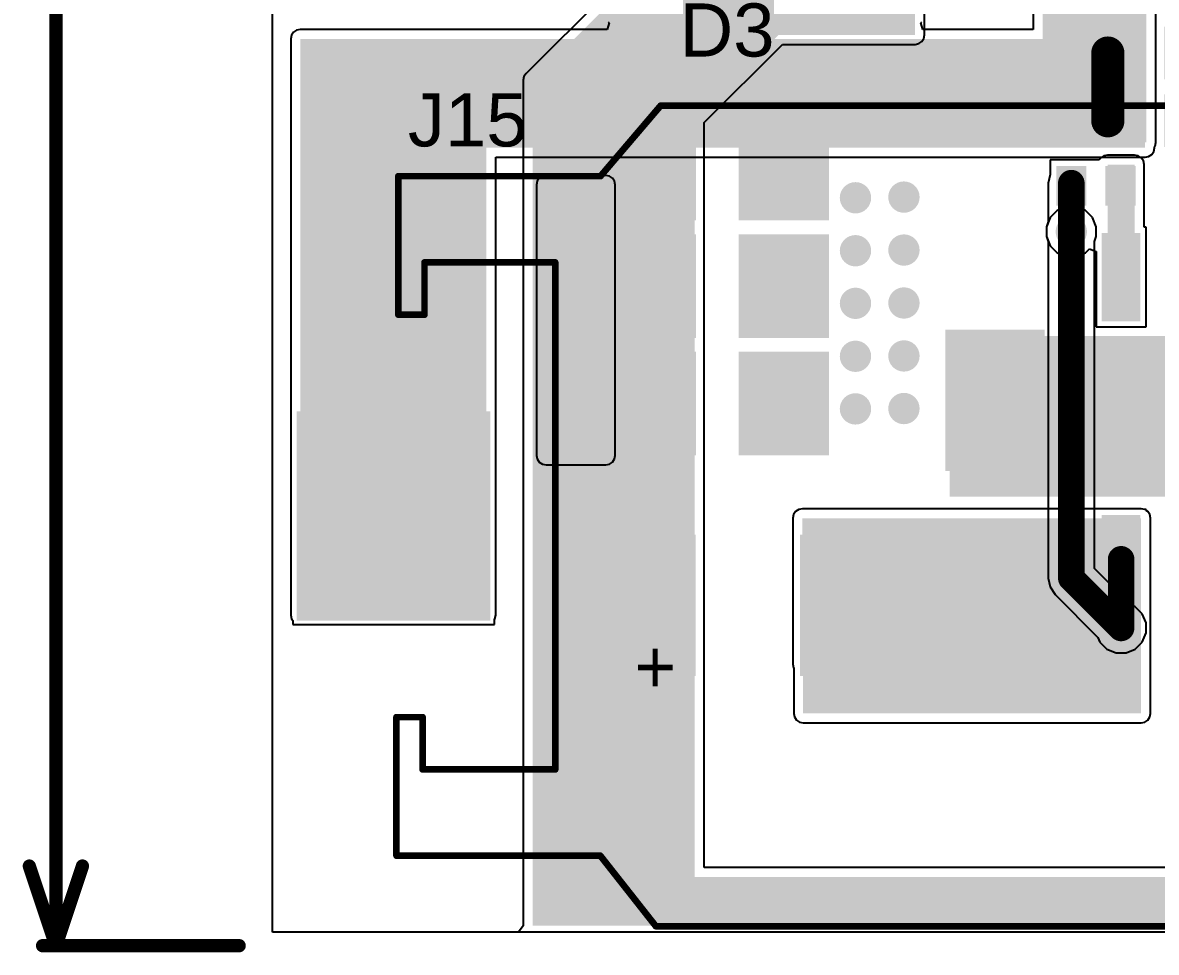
# Model space of a CAD drawing. Header units: millimetres. Extents: x 0 to 212, y 0 to 213.
# Drawn here: x -0.178 to 0.675, y -0.005 to 0.695 of the extents above; entities that cross this region are included whole.
import ezdxf

# ---------------------------------------------------------------- set-up
doc = ezdxf.new("R2010")
doc.units = ezdxf.units.MM
doc.header["$MEASUREMENT"] = 0
for name, color, linetype in [('BottomLayer', 5, 'Continuous'), ('BottomPaste', 16, 'Continuous'), ('BottomSolder', 6, 'Continuous'), ('Mechanical1', 6, 'Continuous'), ('TopLayer', 1, 'Continuous'), ('TopOverlay', 2, 'Continuous'), ('TopPaste', 8, 'Continuous'), ('TopSolder', 216, 'Continuous'), ('ViaHoleLayer', 16, 'Continuous')]:
    doc.layers.add(name, color=color, linetype=linetype)
doc.styles.add('Arial', font='', dxfattribs={"height": 0.2})
doc.styles.get('Arial').set_extended_font_data('Arial')

# ---------------------------------------------------------------- blocks, each defined once
blk = doc.blocks.new('C___1206_B_1')
at = {"layer": 'BottomLayer'}
for points in [[(-0.08, 0.035), (-0.02, 0.035), (-0.02, -0.035), (-0.08, -0.035)], [(0.02, 0.035), (0.08, 0.035), (0.08, -0.035), (0.02, -0.035)]]:
    blk.add_hatch(color=5, dxfattribs=at).paths.add_polyline_path(points)
at = {"layer": 'BottomPaste'}
for points in [[(-0.08, 0.035), (-0.02, 0.035), (-0.02, -0.035), (-0.08, -0.035)], [(0.02, 0.035), (0.08, 0.035), (0.08, -0.035), (0.02, -0.035)]]:
    blk.add_hatch(color=16, dxfattribs=at).paths.add_polyline_path(points)
at = {"layer": 'BottomSolder'}
for points in [[(-0.084, 0.039), (-0.016, 0.039), (-0.016, -0.039), (-0.084, -0.039)], [(0.016, 0.039), (0.084, 0.039), (0.084, -0.039), (0.016, -0.039)]]:
    blk.add_hatch(color=6, dxfattribs=at).paths.add_polyline_path(points)
blk = doc.blocks.new('C___1206_B_2')
at = {"layer": 'BottomLayer'}
for points in [[(-0.08, 0.035), (-0.02, 0.035), (-0.02, -0.035), (-0.08, -0.035)], [(0.02, 0.035), (0.08, 0.035), (0.08, -0.035), (0.02, -0.035)]]:
    blk.add_hatch(color=5, dxfattribs=at).paths.add_polyline_path(points)
at = {"layer": 'BottomPaste'}
for points in [[(-0.08, 0.035), (-0.02, 0.035), (-0.02, -0.035), (-0.08, -0.035)], [(0.02, 0.035), (0.08, 0.035), (0.08, -0.035), (0.02, -0.035)]]:
    blk.add_hatch(color=16, dxfattribs=at).paths.add_polyline_path(points)
at = {"layer": 'BottomSolder'}
for points in [[(-0.084, 0.039), (-0.016, 0.039), (-0.016, -0.039), (-0.084, -0.039)], [(0.016, 0.039), (0.084, 0.039), (0.084, -0.039), (0.016, -0.039)]]:
    blk.add_hatch(color=6, dxfattribs=at).paths.add_polyline_path(points)
blk = doc.blocks.new('PSPMAA0503_2R2M_ANP_B_9')
at = {"layer": 'BottomLayer'}
for points in [[(-0.11791, 0.04921), (-0.04331, 0.04921), (-0.04331, -0.04921), (-0.11791, -0.04921)], [(0.04331, 0.04921), (0.11791, 0.04921), (0.11791, -0.04921), (0.04331, -0.04921)]]:
    blk.add_hatch(color=5, dxfattribs=at).paths.add_polyline_path(points)
at = {"layer": 'BottomPaste'}
for points in [[(-0.11791, 0.04921), (-0.04331, 0.04921), (-0.04331, -0.04921), (-0.11791, -0.04921)], [(0.04331, 0.04921), (0.11791, 0.04921), (0.11791, -0.04921), (0.04331, -0.04921)]]:
    blk.add_hatch(color=16, dxfattribs=at).paths.add_polyline_path(points)
at = {"layer": 'BottomSolder'}
for points in [[(-0.12191, 0.05321), (-0.03931, 0.05321), (-0.03931, -0.05321), (-0.12191, -0.05321)], [(0.03931, 0.05321), (0.12191, 0.05321), (0.12191, -0.05321), (0.03931, -0.05321)]]:
    blk.add_hatch(color=6, dxfattribs=at).paths.add_polyline_path(points)
blk = doc.blocks.new('SMA_B_10')
at = {"layer": 'BottomLayer'}
for points in [[(-0.12795, 0.03346), (-0.02953, 0.03346), (-0.02953, -0.03346), (-0.12795, -0.03346)], [(0.02953, 0.03346), (0.12795, 0.03346), (0.12795, -0.03346), (0.02953, -0.03346)]]:
    blk.add_hatch(color=5, dxfattribs=at).paths.add_polyline_path(points)
at = {"layer": 'BottomPaste'}
for points in [[(-0.12795, 0.03346), (-0.02953, 0.03346), (-0.02953, -0.03346), (-0.12795, -0.03346)], [(0.02953, 0.03346), (0.12795, 0.03346), (0.12795, -0.03346), (0.02953, -0.03346)]]:
    blk.add_hatch(color=16, dxfattribs=at).paths.add_polyline_path(points)
at = {"layer": 'BottomSolder'}
for points in [[(-0.13195, 0.03746), (-0.02553, 0.03746), (-0.02553, -0.03746), (-0.13195, -0.03746)], [(0.02553, 0.03746), (0.13195, 0.03746), (0.13195, -0.03746), (0.02553, -0.03746)]]:
    blk.add_hatch(color=6, dxfattribs=at).paths.add_polyline_path(points)
blk = doc.blocks.new('C___1206_B_13')
at = {"layer": 'BottomLayer'}
for points in [[(-0.08, 0.035), (-0.02, 0.035), (-0.02, -0.035), (-0.08, -0.035)], [(0.02, 0.035), (0.08, 0.035), (0.08, -0.035), (0.02, -0.035)]]:
    blk.add_hatch(color=5, dxfattribs=at).paths.add_polyline_path(points)
at = {"layer": 'BottomPaste'}
for points in [[(-0.08, 0.035), (-0.02, 0.035), (-0.02, -0.035), (-0.08, -0.035)], [(0.02, 0.035), (0.08, 0.035), (0.08, -0.035), (0.02, -0.035)]]:
    blk.add_hatch(color=16, dxfattribs=at).paths.add_polyline_path(points)
at = {"layer": 'BottomSolder'}
for points in [[(-0.084, 0.039), (-0.016, 0.039), (-0.016, -0.039), (-0.084, -0.039)], [(0.016, 0.039), (0.084, 0.039), (0.084, -0.039), (0.016, -0.039)]]:
    blk.add_hatch(color=6, dxfattribs=at).paths.add_polyline_path(points)
blk = doc.blocks.new('C___0603_B_14')
at = {"layer": 'BottomLayer'}
for points in [[(-0.045, -0.0175), (-0.045, 0.0175), (-0.015, 0.0175), (-0.015, -0.0175)], [(0.015, -0.0175), (0.015, 0.0175), (0.045, 0.0175), (0.045, -0.0175)]]:
    blk.add_hatch(color=5, dxfattribs=at).paths.add_polyline_path(points)
at = {"layer": 'BottomPaste'}
for points in [[(-0.045, -0.0175), (-0.045, 0.0175), (-0.015, 0.0175), (-0.015, -0.0175)], [(0.015, -0.0175), (0.015, 0.0175), (0.045, 0.0175), (0.045, -0.0175)]]:
    blk.add_hatch(color=16, dxfattribs=at).paths.add_polyline_path(points)
at = {"layer": 'BottomSolder'}
for points in [[(-0.04736, -0.01986), (-0.04736, 0.01986), (-0.01264, 0.01986), (-0.01264, -0.01986)], [(0.01264, -0.01986), (0.01264, 0.01986), (0.04736, 0.01986), (0.04736, -0.01986)]]:
    blk.add_hatch(color=6, dxfattribs=at).paths.add_polyline_path(points)
blk = doc.blocks.new('C___0603_B_15')
at = {"layer": 'BottomLayer'}
for points in [[(-0.045, -0.0175), (-0.045, 0.0175), (-0.015, 0.0175), (-0.015, -0.0175)], [(0.015, -0.0175), (0.015, 0.0175), (0.045, 0.0175), (0.045, -0.0175)]]:
    blk.add_hatch(color=5, dxfattribs=at).paths.add_polyline_path(points)
at = {"layer": 'BottomPaste'}
for points in [[(-0.045, -0.0175), (-0.045, 0.0175), (-0.015, 0.0175), (-0.015, -0.0175)], [(0.015, -0.0175), (0.015, 0.0175), (0.045, 0.0175), (0.045, -0.0175)]]:
    blk.add_hatch(color=16, dxfattribs=at).paths.add_polyline_path(points)
at = {"layer": 'BottomSolder'}
for points in [[(-0.04736, -0.01986), (-0.04736, 0.01986), (-0.01264, 0.01986), (-0.01264, -0.01986)], [(0.01264, -0.01986), (0.01264, 0.01986), (0.04736, 0.01986), (0.04736, -0.01986)]]:
    blk.add_hatch(color=6, dxfattribs=at).paths.add_polyline_path(points)
blk = doc.blocks.new('C___0402_B_16')
at = {"layer": 'BottomLayer'}
for points in [[(-0.0095, 0.0125), (-0.0095, -0.0125), (-0.0275, -0.0125), (-0.0275, 0.0125)], [(0.0275, 0.0125), (0.0275, -0.0125), (0.0095, -0.0125), (0.0095, 0.0125)]]:
    blk.add_hatch(color=5, dxfattribs=at).paths.add_polyline_path(points)
at = {"layer": 'BottomPaste'}
for points in [[(-0.0095, 0.0125), (-0.0095, -0.0125), (-0.0275, -0.0125), (-0.0275, 0.0125)], [(0.0275, 0.0125), (0.0275, -0.0125), (0.0095, -0.0125), (0.0095, 0.0125)]]:
    blk.add_hatch(color=16, dxfattribs=at).paths.add_polyline_path(points)
at = {"layer": 'BottomSolder'}
for points in [[(-0.00714, 0.01486), (-0.00714, -0.01486), (-0.02986, -0.01486), (-0.02986, 0.01486)], [(0.02986, 0.01486), (0.02986, -0.01486), (0.00714, -0.01486), (0.00714, 0.01486)]]:
    blk.add_hatch(color=6, dxfattribs=at).paths.add_polyline_path(points)
blk = doc.blocks.new('8_SO_P____P___B_31')
at = {"layer": 'BottomLayer'}
for points in [[(-0.13681, 0.08681), (-0.07579, 0.08681), (-0.07579, 0.06319), (-0.13681, 0.06319)], [(0.07579, 0.08681), (0.13681, 0.08681), (0.13681, 0.06319), (0.07579, 0.06319)], [(-0.04502, 0.04502), (0.04502, 0.04502), (0.04502, -0.04502), (-0.04502, -0.04502)], [(-0.13681, 0.03681), (-0.07579, 0.03681), (-0.07579, 0.01319), (-0.13681, 0.01319)], [(0.07579, 0.03681), (0.13681, 0.03681), (0.13681, 0.01319), (0.07579, 0.01319)], [(-0.13681, -0.01319), (-0.07579, -0.01319), (-0.07579, -0.03681), (-0.13681, -0.03681)], [(0.07579, -0.01319), (0.13681, -0.01319), (0.13681, -0.03681), (0.07579, -0.03681)], [(-0.13681, -0.06319), (-0.07579, -0.06319), (-0.07579, -0.08681), (-0.13681, -0.08681)], [(0.07579, -0.06319), (0.13681, -0.06319), (0.13681, -0.08681), (0.07579, -0.08681)]]:
    blk.add_hatch(color=5, dxfattribs=at).paths.add_polyline_path(points)
at = {"layer": 'BottomPaste'}
for points in [[(-0.13681, 0.08681), (-0.07579, 0.08681), (-0.07579, 0.06319), (-0.13681, 0.06319)], [(0.07579, 0.08681), (0.13681, 0.08681), (0.13681, 0.06319), (0.07579, 0.06319)], [(-0.04502, 0.04502), (0.04502, 0.04502), (0.04502, -0.04502), (-0.04502, -0.04502)], [(-0.13681, 0.03681), (-0.07579, 0.03681), (-0.07579, 0.01319), (-0.13681, 0.01319)], [(0.07579, 0.03681), (0.13681, 0.03681), (0.13681, 0.01319), (0.07579, 0.01319)], [(-0.13681, -0.01319), (-0.07579, -0.01319), (-0.07579, -0.03681), (-0.13681, -0.03681)], [(0.07579, -0.01319), (0.13681, -0.01319), (0.13681, -0.03681), (0.07579, -0.03681)], [(-0.13681, -0.06319), (-0.07579, -0.06319), (-0.07579, -0.08681), (-0.13681, -0.08681)], [(0.07579, -0.06319), (0.13681, -0.06319), (0.13681, -0.08681), (0.07579, -0.08681)]]:
    blk.add_hatch(color=16, dxfattribs=at).paths.add_polyline_path(points)
at = {"layer": 'BottomSolder'}
for points in [[(-0.13957, 0.08957), (-0.07303, 0.08957), (-0.07303, 0.06043), (-0.13957, 0.06043)], [(0.07303, 0.08957), (0.13957, 0.08957), (0.13957, 0.06043), (0.07303, 0.06043)], [(-0.04778, 0.04778), (0.04778, 0.04778), (0.04778, -0.04778), (-0.04778, -0.04778)], [(-0.13957, 0.03957), (-0.07303, 0.03957), (-0.07303, 0.01043), (-0.13957, 0.01043)], [(0.07303, 0.03957), (0.13957, 0.03957), (0.13957, 0.01043), (0.07303, 0.01043)], [(-0.13957, -0.01043), (-0.07303, -0.01043), (-0.07303, -0.03957), (-0.13957, -0.03957)], [(0.07303, -0.01043), (0.13957, -0.01043), (0.13957, -0.03957), (0.07303, -0.03957)], [(-0.13957, -0.06043), (-0.07303, -0.06043), (-0.07303, -0.08957), (-0.13957, -0.08957)], [(0.07303, -0.06043), (0.13957, -0.06043), (0.13957, -0.08957), (0.07303, -0.08957)]]:
    blk.add_hatch(color=6, dxfattribs=at).paths.add_polyline_path(points)
blk = doc.blocks.new('BS_CR2032_8_44')
at = {"layer": 'TopLayer'}
for points in [[(0.38681, 0.0748), (0.52461, 0.0748), (0.52461, -0.0748), (0.38681, -0.0748)], [(-0.5935, 0.05512), (-0.31792, 0.05512), (-0.31792, -0.05512), (-0.5935, -0.05512)]]:
    blk.add_hatch(color=1, dxfattribs=at).paths.add_polyline_path(points)
at = {"layer": 'TopPaste'}
for points in [[(0.38681, 0.0748), (0.52461, 0.0748), (0.52461, -0.0748), (0.38681, -0.0748)], [(-0.5935, 0.05512), (-0.31792, 0.05512), (-0.31792, -0.05512), (-0.5935, -0.05512)]]:
    blk.add_hatch(color=8, dxfattribs=at).paths.add_polyline_path(points)
at = {"layer": 'TopSolder'}
for points in [[(0.38281, 0.0788), (0.52861, 0.0788), (0.52861, -0.0788), (0.38281, -0.0788)], [(-0.5975, 0.05912), (-0.31391, 0.05912), (-0.31391, -0.05912), (-0.5975, -0.05912)]]:
    blk.add_hatch(color=216, dxfattribs=at).paths.add_polyline_path(points)
at = {"layer": 'TopOverlay', "const_width": 0.005}
for points in [[(-0.49275, 0.06493, -0.149915), (-0.36677, 0.30906)], [(-0.36677, -0.30906, -0.150998), (-0.49147, -0.06559)]]:
    blk.add_lwpolyline(points, format="xyb", dxfattribs=at)
for points in [[(0.25819, 0.30906), (-0.36681, 0.30906)], [(-0.36677, 0.30906), (-0.36677, 0.06422)], [(0.30004, 0.2559), (0.25819, 0.30906)], [(0.4535, 0.2559), (0.30004, 0.2559)], [(0.4535, 0.2559), (0.4535, 0.15157)], [(0.33397, 0.19095), (0.33397, -0.19095)], [(0.43382, 0.19095), (0.33539, 0.19095)], [(0.43382, 0.19095), (0.43382, 0.15157)], [(0.4535, 0.15157), (0.43382, 0.15157)], [(-0.36677, -0.06422), (-0.36677, -0.30906)], [(0.4324, -0.15157), (0.4324, -0.19095)], [(0.45208, -0.15157), (0.4324, -0.15157)], [(0.45208, -0.15157), (0.45208, -0.2559)], [(0.4324, -0.19095), (0.33397, -0.19095)], [(0.29988, -0.2559), (0.25456, -0.30906)], [(0.45208, -0.2559), (0.29988, -0.2559)], [(0.25456, -0.30906), (-0.36677, -0.30906)]]:
    blk.add_lwpolyline(points, dxfattribs=at)
at = {"layer": 'TopOverlay', "const_width": 0.0025}
for points in [[(-0.36806, 0.30906, 1), (-0.36556, 0.30906, 1)], [(-0.36802, 0.30906, 1), (-0.36552, 0.30906, 1)], [(-0.36802, 0.30906, 1), (-0.36552, 0.30906, 1)], [(0.25694, 0.30906, 1), (0.25944, 0.30906, 1)], [(0.25694, 0.30906, 1), (0.25944, 0.30906, 1)], [(0.29879, 0.2559, 1), (0.30129, 0.2559, 1)], [(0.29879, 0.2559, 1), (0.30129, 0.2559, 1)], [(0.45225, 0.2559, 1), (0.45475, 0.2559, 1)], [(0.45225, 0.2559, 1), (0.45475, 0.2559, 1)], [(0.33272, 0.19095, 1), (0.33522, 0.19095, 1)], [(0.33414, 0.19095, 1), (0.33664, 0.19095, 1)], [(0.43257, 0.19095, 1), (0.43507, 0.19095, 1)], [(0.43257, 0.19095, 1), (0.43507, 0.19095, 1)], [(0.43257, 0.15157, 1), (0.43507, 0.15157, 1)], [(0.43257, 0.15157, 1), (0.43507, 0.15157, 1)], [(0.45225, 0.15157, 1), (0.45475, 0.15157, 1)], [(0.45225, 0.15157, 1), (0.45475, 0.15157, 1)], [(-0.494, 0.06493, 1), (-0.4915, 0.06493, 1)], [(-0.36802, 0.06422, 1), (-0.36552, 0.06422, 1)], [(-0.49272, -0.06559, 1), (-0.49022, -0.06559, 1)], [(-0.36802, -0.06422, 1), (-0.36552, -0.06422, 1)], [(0.43115, -0.15157, 1), (0.43365, -0.15157, 1)], [(0.43115, -0.15157, 1), (0.43365, -0.15157, 1)], [(0.45083, -0.15157, 1), (0.45333, -0.15157, 1)], [(0.45083, -0.15157, 1), (0.45333, -0.15157, 1)], [(0.33272, -0.19095, 1), (0.33522, -0.19095, 1)], [(0.33272, -0.19095, 1), (0.33522, -0.19095, 1)], [(0.43115, -0.19095, 1), (0.43365, -0.19095, 1)], [(0.43115, -0.19095, 1), (0.43365, -0.19095, 1)], [(0.29863, -0.2559, 1), (0.30113, -0.2559, 1)], [(0.29863, -0.2559, 1), (0.30113, -0.2559, 1)], [(0.45083, -0.2559, 1), (0.45333, -0.2559, 1)], [(0.45083, -0.2559, 1), (0.45333, -0.2559, 1)], [(-0.36802, -0.30906, 1), (-0.36552, -0.30906, 1)], [(-0.36802, -0.30906, 1), (-0.36552, -0.30906, 1)], [(-0.36802, -0.30906, 1), (-0.36552, -0.30906, 1)], [(0.25331, -0.30906, 1), (0.25581, -0.30906, 1)], [(0.25331, -0.30906, 1), (0.25581, -0.30906, 1)]]:
    blk.add_lwpolyline(points, format="xyb", close=True, dxfattribs=at)
at = {"layer": 'TopOverlay'}
for s, p in [('+', (0.24306, 0.09488)), ('-', (-0.45324, 0.09152))]:
    blk.add_text(s, height=0.04, dxfattribs=at).set_placement(p)

msp = doc.modelspace()

# ---------------------------------------------------------------- hatches: boundary and pattern name
at = {"layer": 'BottomLayer'}
for points in [[(0.2815, 0.5765), (0.417, 0.712), (0.34165, 0.78735), (0.20615, 0.65185)], [(0.341, 0.686), (0.49392, 0.686), (0.49392, 0.787), (0.341, 0.787)], [(0.328, 0.015), (0.328, 0.652), (0.206, 0.652), (0.206, 0.015)], [(0.65915, 0.58832), (0.63874, 0.58832), (0.63874, 0.47332), (0.65915, 0.47332)], [(0.52, 0.45932), (0.52, 0.33832), (0.869, 0.33832), (0.869, 0.45932)], [(0.664, 0.32195), (0.409, 0.32195), (0.409, 0.212), (0.664, 0.212)], [(0.664, 0.30832), (0.40961, 0.30832), (0.40961, 0.175), (0.664, 0.175)], [(0.319, 0.05167), (0.319, 0.015), (0.777, 0.015), (0.777, 0.05167)]]:
    msp.add_hatch(color=5, dxfattribs=at).paths.add_polyline_path(points)
h = msp.add_hatch(color=5, dxfattribs=at)
edge = h.paths.add_edge_path()
edge.add_arc((0.449, 0.56332), 0.01181, 0, 360)
h = msp.add_hatch(color=5, dxfattribs=at)
edge = h.paths.add_edge_path()
edge.add_arc((0.48548, 0.56384), 0.01181, 0, 360)
h = msp.add_hatch(color=5, dxfattribs=at)
edge = h.paths.add_edge_path()
edge.add_arc((0.23948, 0.55224), 0.01181, 0, 360)
h = msp.add_hatch(color=5, dxfattribs=at)
edge = h.paths.add_edge_path()
edge.add_arc((0.6115, 0.53782), 0.01181, 0, 360)
h = msp.add_hatch(color=5, dxfattribs=at)
edge = h.paths.add_edge_path()
edge.add_arc((0.449, 0.52344), 0.01181, 0, 360)
h = msp.add_hatch(color=5, dxfattribs=at)
edge = h.paths.add_edge_path()
edge.add_arc((0.48548, 0.52396), 0.01181, 0, 360)
h = msp.add_hatch(color=5, dxfattribs=at)
edge = h.paths.add_edge_path()
edge.add_arc((0.23948, 0.51236), 0.01181, 0, 360)
h = msp.add_hatch(color=5, dxfattribs=at)
edge = h.paths.add_edge_path()
edge.add_arc((0.449, 0.48382), 0.01181, 0, 360)
h = msp.add_hatch(color=5, dxfattribs=at)
edge = h.paths.add_edge_path()
edge.add_arc((0.48548, 0.48408), 0.01181, 0, 360)
h = msp.add_hatch(color=5, dxfattribs=at)
edge = h.paths.add_edge_path()
edge.add_arc((0.23948, 0.47248), 0.01181, 0, 360)
h = msp.add_hatch(color=5, dxfattribs=at)
edge = h.paths.add_edge_path()
edge.add_arc((0.449, 0.44394), 0.01181, 0, 360)
h = msp.add_hatch(color=5, dxfattribs=at)
edge = h.paths.add_edge_path()
edge.add_arc((0.48548, 0.4442), 0.01181, 0, 360)
h = msp.add_hatch(color=5, dxfattribs=at)
edge = h.paths.add_edge_path()
edge.add_arc((0.23948, 0.4326), 0.01181, 0, 360)
h = msp.add_hatch(color=5, dxfattribs=at)
edge = h.paths.add_edge_path()
edge.add_arc((0.647, 0.43632), 0.01181, 0, 360)
h = msp.add_hatch(color=5, dxfattribs=at)
edge = h.paths.add_edge_path()
edge.add_arc((0.449, 0.40432), 0.01181, 0, 360)
h = msp.add_hatch(color=5, dxfattribs=at)
edge = h.paths.add_edge_path()
edge.add_arc((0.48548, 0.40458), 0.01181, 0, 360)
h = msp.add_hatch(color=5, dxfattribs=at)
edge = h.paths.add_edge_path()
edge.add_arc((0.23948, 0.39272), 0.01181, 0, 360)
h = msp.add_hatch(color=5, dxfattribs=at)
edge = h.paths.add_edge_path()
edge.add_arc((0.648, 0.36232), 0.01181, 0, 360)
h = msp.add_hatch(color=5, dxfattribs=at)
edge = h.paths.add_edge_path()
edge.add_arc((0.649, 0.23932), 0.01181, 0, 360)
at = {"layer": 'BottomSolder'}
h = msp.add_hatch(color=6, dxfattribs=at)
edge = h.paths.add_edge_path()
edge.add_arc((0.647, 0.43632), 0.01581, 0, 360)
h = msp.add_hatch(color=6, dxfattribs=at)
edge = h.paths.add_edge_path()
edge.add_arc((0.648, 0.36232), 0.01581, 0, 360)
at = {"layer": 'TopLayer'}
for points in [[(0.59, 0.605), (0.668, 0.605), (0.668, 0.978), (0.59, 0.978)], [(0.031, 0.683), (0.031, 0.601), (0.667, 0.601), (0.667, 0.683)], [(0.171, 0.652), (0.031, 0.652), (0.031, 0.249), (0.171, 0.249)], [(0.216, 0.36932), (0.261, 0.36932), (0.261, 0.573), (0.216, 0.573)]]:
    msp.add_hatch(color=1, dxfattribs=at).paths.add_polyline_path(points)
h = msp.add_hatch(color=1, dxfattribs=at)
edge = h.paths.add_edge_path()
edge.add_arc((0.449, 0.56332), 0.01181, 0, 360)
h = msp.add_hatch(color=1, dxfattribs=at)
edge = h.paths.add_edge_path()
edge.add_arc((0.48548, 0.56384), 0.01181, 0, 360)
h = msp.add_hatch(color=1, dxfattribs=at)
edge = h.paths.add_edge_path()
edge.add_arc((0.23948, 0.55224), 0.01181, 0, 360)
h = msp.add_hatch(color=1, dxfattribs=at)
edge = h.paths.add_edge_path()
edge.add_arc((0.6115, 0.53782), 0.01181, 0, 360)
h = msp.add_hatch(color=1, dxfattribs=at)
edge = h.paths.add_edge_path()
edge.add_arc((0.449, 0.52344), 0.01181, 0, 360)
h = msp.add_hatch(color=1, dxfattribs=at)
edge = h.paths.add_edge_path()
edge.add_arc((0.48548, 0.52396), 0.01181, 0, 360)
h = msp.add_hatch(color=1, dxfattribs=at)
edge = h.paths.add_edge_path()
edge.add_arc((0.23948, 0.51236), 0.01181, 0, 360)
h = msp.add_hatch(color=1, dxfattribs=at)
edge = h.paths.add_edge_path()
edge.add_arc((0.449, 0.48382), 0.01181, 0, 360)
h = msp.add_hatch(color=1, dxfattribs=at)
edge = h.paths.add_edge_path()
edge.add_arc((0.48548, 0.48408), 0.01181, 0, 360)
h = msp.add_hatch(color=1, dxfattribs=at)
edge = h.paths.add_edge_path()
edge.add_arc((0.23948, 0.47248), 0.01181, 0, 360)
h = msp.add_hatch(color=1, dxfattribs=at)
edge = h.paths.add_edge_path()
edge.add_arc((0.449, 0.44394), 0.01181, 0, 360)
h = msp.add_hatch(color=1, dxfattribs=at)
edge = h.paths.add_edge_path()
edge.add_arc((0.48548, 0.4442), 0.01181, 0, 360)
h = msp.add_hatch(color=1, dxfattribs=at)
edge = h.paths.add_edge_path()
edge.add_arc((0.23948, 0.4326), 0.01181, 0, 360)
h = msp.add_hatch(color=1, dxfattribs=at)
edge = h.paths.add_edge_path()
edge.add_arc((0.647, 0.43632), 0.01181, 0, 360)
h = msp.add_hatch(color=1, dxfattribs=at)
edge = h.paths.add_edge_path()
edge.add_arc((0.449, 0.40432), 0.01181, 0, 360)
h = msp.add_hatch(color=1, dxfattribs=at)
edge = h.paths.add_edge_path()
edge.add_arc((0.48548, 0.40458), 0.01181, 0, 360)
h = msp.add_hatch(color=1, dxfattribs=at)
edge = h.paths.add_edge_path()
edge.add_arc((0.23948, 0.39272), 0.01181, 0, 360)
h = msp.add_hatch(color=1, dxfattribs=at)
edge = h.paths.add_edge_path()
edge.add_arc((0.648, 0.36232), 0.01181, 0, 360)
h = msp.add_hatch(color=1, dxfattribs=at)
edge = h.paths.add_edge_path()
edge.add_arc((0.649, 0.23932), 0.01181, 0, 360)
at = {"layer": 'TopSolder'}
h = msp.add_hatch(color=216, dxfattribs=at)
edge = h.paths.add_edge_path()
edge.add_arc((0.647, 0.43632), 0.01581, 0, 360)
h = msp.add_hatch(color=216, dxfattribs=at)
edge = h.paths.add_edge_path()
edge.add_arc((0.648, 0.36232), 0.01581, 0, 360)
at = {"layer": 'ViaHoleLayer'}
h = msp.add_hatch(color=16, dxfattribs=at)
edge = h.paths.add_edge_path()
edge.add_arc((0.449, 0.56332), 0.00591, 0, 360)
h = msp.add_hatch(color=16, dxfattribs=at)
edge = h.paths.add_edge_path()
edge.add_arc((0.48548, 0.56384), 0.00591, 0, 360)
h = msp.add_hatch(color=16, dxfattribs=at)
edge = h.paths.add_edge_path()
edge.add_arc((0.23948, 0.55224), 0.00591, 0, 360)
h = msp.add_hatch(color=16, dxfattribs=at)
edge = h.paths.add_edge_path()
edge.add_arc((0.6115, 0.53782), 0.00591, 0, 360)
h = msp.add_hatch(color=16, dxfattribs=at)
edge = h.paths.add_edge_path()
edge.add_arc((0.449, 0.52344), 0.00591, 0, 360)
h = msp.add_hatch(color=16, dxfattribs=at)
edge = h.paths.add_edge_path()
edge.add_arc((0.48548, 0.52396), 0.00591, 0, 360)
h = msp.add_hatch(color=16, dxfattribs=at)
edge = h.paths.add_edge_path()
edge.add_arc((0.23948, 0.51236), 0.00591, 0, 360)
h = msp.add_hatch(color=16, dxfattribs=at)
edge = h.paths.add_edge_path()
edge.add_arc((0.449, 0.48382), 0.00591, 0, 360)
h = msp.add_hatch(color=16, dxfattribs=at)
edge = h.paths.add_edge_path()
edge.add_arc((0.48548, 0.48408), 0.00591, 0, 360)
h = msp.add_hatch(color=16, dxfattribs=at)
edge = h.paths.add_edge_path()
edge.add_arc((0.23948, 0.47248), 0.00591, 0, 360)
h = msp.add_hatch(color=16, dxfattribs=at)
edge = h.paths.add_edge_path()
edge.add_arc((0.449, 0.44394), 0.00591, 0, 360)
h = msp.add_hatch(color=16, dxfattribs=at)
edge = h.paths.add_edge_path()
edge.add_arc((0.48548, 0.4442), 0.00591, 0, 360)
h = msp.add_hatch(color=16, dxfattribs=at)
edge = h.paths.add_edge_path()
edge.add_arc((0.23948, 0.4326), 0.00591, 0, 360)
h = msp.add_hatch(color=16, dxfattribs=at)
edge = h.paths.add_edge_path()
edge.add_arc((0.647, 0.43632), 0.00591, 0, 360)
h = msp.add_hatch(color=16, dxfattribs=at)
edge = h.paths.add_edge_path()
edge.add_arc((0.449, 0.40432), 0.00591, 0, 360)
h = msp.add_hatch(color=16, dxfattribs=at)
edge = h.paths.add_edge_path()
edge.add_arc((0.48548, 0.40458), 0.00591, 0, 360)
h = msp.add_hatch(color=16, dxfattribs=at)
edge = h.paths.add_edge_path()
edge.add_arc((0.23948, 0.39272), 0.00591, 0, 360)
h = msp.add_hatch(color=16, dxfattribs=at)
edge = h.paths.add_edge_path()
edge.add_arc((0.648, 0.36232), 0.00591, 0, 360)
h = msp.add_hatch(color=16, dxfattribs=at)
edge = h.paths.add_edge_path()
edge.add_arc((0.649, 0.23932), 0.00591, 0, 360)

# ---------------------------------------------------------------- linework, layer by layer
at = {"layer": 'BottomLayer'}
for p, q in [((0.0102, 0.0102), (0.0102, 1.96867)), ((0.33536, 0.79115), (0.20185, 0.65764)), ((0.50106, 0.686), (0.50106, 0.71243)), ((0.49897, 0.68095), (0.50051, 0.68327)), ((0.50051, 0.68327), (0.50106, 0.686)), ((0.33514, 0.62004), (0.39396, 0.67886)), ((0.39396, 0.67886), (0.49392, 0.67886)), ((0.49392, 0.67886), (0.49665, 0.67941)), ((0.49665, 0.67941), (0.49897, 0.68095)), ((0.20185, 0.65764), (0.20095, 0.65705)), ((0.19941, 0.65473), (0.19886, 0.652)), ((0.19886, 0.652), (0.19886, 0.015)), ((0.20095, 0.65705), (0.19941, 0.65473)), ((0.33514, 0.0588), (0.33514, 0.62004)), ((0.6275, 0.59182), (0.5955, 0.59182)), ((0.5955, 0.59182), (0.5955, 0.58097)), ((0.6325, 0.59182), (0.6275, 0.59182)), ((0.6275, 0.59182), (0.6275, 0.59182)), ((0.63369, 0.59337), (0.6325, 0.59182)), ((0.636, 0.59491), (0.63369, 0.59337)), ((0.63874, 0.59546), (0.636, 0.59491)), ((0.65915, 0.59546), (0.63874, 0.59546)), ((0.66188, 0.59491), (0.65915, 0.59546)), ((0.6642, 0.59337), (0.66188, 0.59491)), ((0.66575, 0.59105), (0.6642, 0.59337)), ((0.66629, 0.58832), (0.66575, 0.59105)), ((0.59549, 0.58095), (0.59417, 0.57432)), ((0.5955, 0.58097), (0.59549, 0.58095)), ((0.66629, 0.54113), (0.66629, 0.58832)), ((0.59417, 0.57432), (0.59417, 0.54513)), ((0.59417, 0.54513), (0.59269, 0.54156)), ((0.59269, 0.54156), (0.59269, 0.53408)), ((0.66781, 0.54113), (0.66629, 0.54113)), ((0.66781, 0.46611), (0.66781, 0.54113)), ((0.59269, 0.53408), (0.59555, 0.52716)), ((0.59555, 0.52716), (0.60084, 0.52187)), ((0.60084, 0.52187), (0.60776, 0.51901)), ((0.61524, 0.51901), (0.62216, 0.52187)), ((0.62216, 0.52187), (0.62519, 0.52491)), ((0.62519, 0.52491), (0.63019, 0.52284)), ((0.63019, 0.52284), (0.63019, 0.46611)), ((0.60776, 0.51901), (0.61524, 0.51901)), ((0.63019, 0.46611), (0.66781, 0.46611)), ((0.40241, 0.32468), (0.40186, 0.32195)), ((0.40395, 0.327), (0.40241, 0.32468)), ((0.40627, 0.32854), (0.40395, 0.327)), ((0.409, 0.32909), (0.40627, 0.32854)), ((0.664, 0.32909), (0.409, 0.32909)), ((0.66673, 0.32854), (0.664, 0.32909)), ((0.66675, 0.32853), (0.66673, 0.32854)), ((0.66781, 0.32853), (0.66675, 0.32853)), ((0.66781, 0.32782), (0.66781, 0.32853)), ((0.66905, 0.327), (0.66781, 0.32782)), ((0.67059, 0.32468), (0.66905, 0.327)), ((0.67114, 0.32195), (0.67059, 0.32468)), ((0.40186, 0.32195), (0.40186, 0.212)), ((0.67114, 0.30832), (0.67114, 0.32195)), ((0.67114, 0.175), (0.67114, 0.30832)), ((0.40186, 0.212), (0.40241, 0.20927)), ((0.40241, 0.20927), (0.40247, 0.20917)), ((0.40247, 0.20917), (0.40247, 0.175)), ((0.40247, 0.175), (0.40302, 0.17227)), ((0.40302, 0.17227), (0.40456, 0.16995)), ((0.66905, 0.16995), (0.67059, 0.17227)), ((0.67059, 0.17227), (0.67114, 0.175)), ((0.40456, 0.16995), (0.40688, 0.16841)), ((0.40688, 0.16841), (0.40961, 0.16786)), ((0.40961, 0.16786), (0.664, 0.16786)), ((0.664, 0.16786), (0.66673, 0.16841)), ((0.66673, 0.16841), (0.66905, 0.16995)), ((0.777, 0.0588), (0.33514, 0.0588)), ((0.19524, 0.0102), (0.0102, 0.0102)), ((0.19886, 0.015), (0.19524, 0.0102))]:
    msp.add_line(p, q, dxfattribs=at)
for points, const_width in [([(0.639, 0.62132), (0.639, 0.67232)], 0.025), ([(0.6115, 0.53782), (0.6115, 0.57432)], 0.02), ([(0.649, 0.23932), (0.649, 0.29102)], 0.02)]:
    msp.add_lwpolyline(points, dxfattribs=dict(at, const_width=const_width))
for points, const_width in [([(0.63275, 0.67232, 1), (0.64525, 0.67232, 1)], 0.0125), ([(0.63275, 0.62132, 1), (0.64525, 0.62132, 1)], 0.0125), ([(0.6065, 0.57432, 1), (0.6165, 0.57432, 1)], 0.01), ([(0.6065, 0.53782, 1), (0.6165, 0.53782, 1)], 0.01), ([(0.644, 0.29102, 1), (0.654, 0.29102, 1)], 0.01), ([(0.644, 0.23932, 1), (0.654, 0.23932, 1)], 0.01)]:
    msp.add_lwpolyline(points, format="xyb", close=True, dxfattribs=dict(at, const_width=const_width))
at = {"layer": 'Mechanical1', "const_width": 0.01}
for points in [[(-0.153, 0), (-0.153, 2.88557)], [(-0.173, 0.06), (-0.153, 0)], [(-0.153, 0), (-0.133, 0.06)], [(-0.163, 0), (-0.015, 0)]]:
    msp.add_lwpolyline(points, dxfattribs=at)
at = {"layer": 'Mechanical1', "const_width": 0.005}
for points in [[(-0.1755, 0.06, 1), (-0.1705, 0.06, 1)], [(-0.1355, 0.06, 1), (-0.1305, 0.06, 1)], [(-0.1655, 0, 1), (-0.1605, 0, 1)], [(-0.1555, 0, 1), (-0.1505, 0, 1)], [(-0.1555, 0, 1), (-0.1505, 0, 1)], [(-0.1555, 0, 1), (-0.1505, 0, 1)], [(-0.0175, 0, 1), (-0.0125, 0, 1)]]:
    msp.add_lwpolyline(points, format="xyb", close=True, dxfattribs=at)
at = {"layer": 'TopLayer'}
for p, q in [((0.0102, 0.0102), (0.0102, 5.005)), ((0.58286, 0.902), (0.58286, 0.69014)), ((0.67514, 0.605), (0.67514, 0.89486)), ((0.26365, 0.69514), (0.26213, 0.69014)), ((0.26287, 0.69566), (0.26365, 0.69514)), ((0.49819, 0.69514), (0.49897, 0.69566)), ((0.49971, 0.69014), (0.49819, 0.69514)), ((0.02441, 0.68573), (0.02386, 0.683)), ((0.02386, 0.683), (0.02386, 0.652)), ((0.02595, 0.68805), (0.02441, 0.68573)), ((0.02827, 0.68959), (0.02595, 0.68805)), ((0.031, 0.69014), (0.02827, 0.68959)), ((0.26213, 0.69014), (0.031, 0.69014)), ((0.58286, 0.69014), (0.49971, 0.69014)), ((0.02386, 0.652), (0.02386, 0.601)), ((0.02386, 0.601), (0.02386, 0.249)), ((0.67205, 0.59595), (0.67359, 0.59827)), ((0.67359, 0.59827), (0.67414, 0.601)), ((0.67414, 0.60159), (0.67459, 0.60227)), ((0.67414, 0.601), (0.67414, 0.60159)), ((0.67459, 0.60227), (0.67514, 0.605)), ((0.17814, 0.249), (0.17814, 0.59386)), ((0.17814, 0.59386), (0.667, 0.59386)), ((0.667, 0.59386), (0.66973, 0.59441)), ((0.66973, 0.59441), (0.67205, 0.59595)), ((0.20941, 0.57573), (0.20886, 0.573)), ((0.20886, 0.573), (0.20886, 0.36932)), ((0.21095, 0.57805), (0.20941, 0.57573)), ((0.21327, 0.57959), (0.21095, 0.57805)), ((0.216, 0.58014), (0.21327, 0.57959)), ((0.261, 0.58014), (0.216, 0.58014)), ((0.26373, 0.57959), (0.261, 0.58014)), ((0.26605, 0.57805), (0.26373, 0.57959)), ((0.26759, 0.57573), (0.26605, 0.57805)), ((0.26814, 0.573), (0.26759, 0.57573)), ((0.26814, 0.36932), (0.26814, 0.573)), ((0.60776, 0.55663), (0.60084, 0.55377)), ((0.61524, 0.55663), (0.60776, 0.55663)), ((0.62216, 0.55377), (0.61524, 0.55663)), ((0.59555, 0.54848), (0.59269, 0.54156)), ((0.60084, 0.55377), (0.59555, 0.54848)), ((0.62745, 0.54848), (0.62216, 0.55377)), ((0.63031, 0.54156), (0.62745, 0.54848)), ((0.59269, 0.54156), (0.59269, 0.53408)), ((0.63031, 0.53408), (0.63031, 0.54156)), ((0.59269, 0.53408), (0.59417, 0.53051)), ((0.59417, 0.53051), (0.59417, 0.27682)), ((0.62883, 0.53051), (0.63031, 0.53408)), ((0.62883, 0.284), (0.62883, 0.53051)), ((0.20886, 0.36932), (0.20941, 0.36659)), ((0.26759, 0.36659), (0.26814, 0.36932)), ((0.20941, 0.36659), (0.21095, 0.36427)), ((0.21095, 0.36427), (0.21327, 0.36273)), ((0.21327, 0.36273), (0.216, 0.36218)), ((0.216, 0.36218), (0.261, 0.36218)), ((0.261, 0.36218), (0.26373, 0.36273)), ((0.26373, 0.36273), (0.26605, 0.36427)), ((0.26605, 0.36427), (0.26759, 0.36659)), ((0.65609, 0.25675), (0.62883, 0.284)), ((0.59417, 0.27682), (0.59549, 0.27019)), ((0.59549, 0.27019), (0.59924, 0.26456)), ((0.59924, 0.26456), (0.63157, 0.23223)), ((0.65966, 0.25527), (0.65609, 0.25675)), ((0.02386, 0.249), (0.02441, 0.24627)), ((0.17759, 0.24627), (0.17814, 0.249)), ((0.66495, 0.24998), (0.65966, 0.25527)), ((0.66781, 0.24306), (0.66495, 0.24998)), ((0.02441, 0.24627), (0.02531, 0.24491)), ((0.02531, 0.24491), (0.02531, 0.2419)), ((0.02531, 0.2419), (0.03081, 0.2419)), ((0.03081, 0.2419), (0.031, 0.24186)), ((0.031, 0.24186), (0.171, 0.24186)), ((0.171, 0.24186), (0.17119, 0.2419)), ((0.17119, 0.2419), (0.17711, 0.2419)), ((0.17711, 0.24554), (0.17759, 0.24627)), ((0.17711, 0.2419), (0.17711, 0.24554)), ((0.66781, 0.23558), (0.66781, 0.24306)), ((0.63157, 0.23223), (0.63305, 0.22866)), ((0.66495, 0.22866), (0.66781, 0.23558)), ((0.63305, 0.22866), (0.63834, 0.22337)), ((0.63834, 0.22337), (0.64526, 0.22051)), ((0.65274, 0.22051), (0.65966, 0.22337)), ((0.65966, 0.22337), (0.66495, 0.22866)), ((0.64526, 0.22051), (0.65274, 0.22051)), ((1.1648, 0.0102), (0.0102, 0.0102))]:
    msp.add_line(p, q, dxfattribs=at)
at = {"layer": 'TopLayer', "const_width": 0.02}
for points in [[(0.6115, 0.27682), (0.6115, 0.53782)], [(0.6115, 0.27682), (0.649, 0.23932)]]:
    msp.add_lwpolyline(points, dxfattribs=at)
at = {"layer": 'TopLayer', "const_width": 0.01}
for points in [[(0.6065, 0.53782, 1), (0.6165, 0.53782, 1)], [(0.6065, 0.27682, 1), (0.6165, 0.27682, 1)], [(0.6065, 0.27682, 1), (0.6165, 0.27682, 1)], [(0.644, 0.23932, 1), (0.654, 0.23932, 1)]]:
    msp.add_lwpolyline(points, format="xyb", close=True, dxfattribs=at)

# ---------------------------------------------------------------- block references
for name, p in [('C___0603_B_14', (0.669, 0.67232)), ('C___0603_B_15', (0.669, 0.62132)), ('C___0402_B_16', (0.63, 0.57232))]:
    msp.add_blockref(name, p)
for name, p, rotation in [('BS_CR2032_8_44', (0.55692, 0.3237), 180), ('C___1206_B_2', (0.345, 0.58532), 180), ('C___1206_B_1', (0.345, 0.49682), 180), ('8_SO_P____P___B_31', (0.724, 0.39732), 270), ('SMA_B_10', (0.554, 0.33206), 90), ('C___1206_B_13', (0.345, 0.40832), 180), ('PSPMAA0503_2R2M_ANP_B_9', (0.368, 0.25632), 180)]:
    msp.add_blockref(name, p, dxfattribs=dict(rotation=rotation))

# ---------------------------------------------------------------- texts
at = {"layer": 'TopOverlay', "style": 'Arial'}
for s, p in [('D3', (0.3166, 0.66971)), ('J15', (0.11202, 0.60201))]:
    msp.add_text(s, height=0.04, dxfattribs=at).set_placement(p)

doc.saveas('drawing.dxf')
